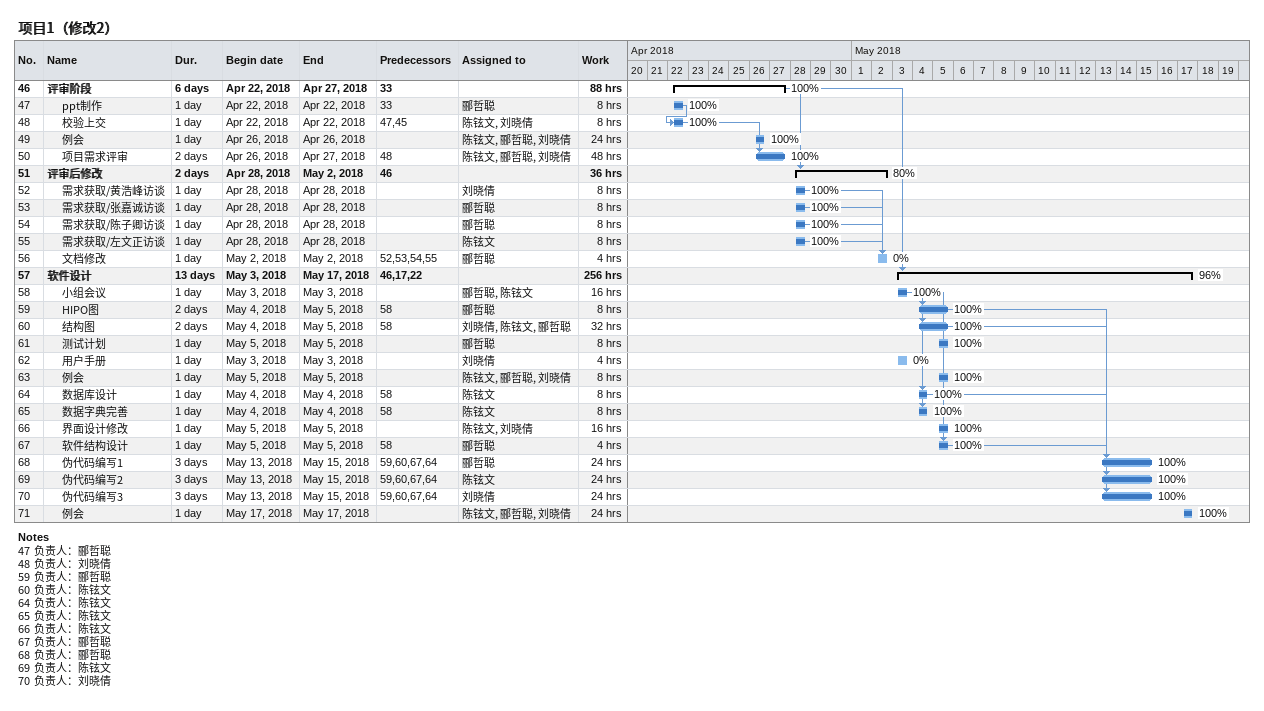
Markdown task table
项目1（修改2）

| ID | Level | Task | Duration | Start | Finish | Predecessors | Resources | % complete | Work (h) |
|---|---|---|---|---|---|---|---|---|---|
| 46 | 1 | **评审阶段** | 6d | 2018-04-22 | 2018-04-27 | 33 |  | 100 | 88 |
| 47 | 2 | ppt制作 | 1d | 2018-04-22 | 2018-04-22 | 33 | 郦哲聪 | 100 | 8 |
| 48 | 2 | 校验上交 | 1d | 2018-04-22 | 2018-04-22 | 47, 45 | 陈铉文, 刘晓倩 | 100 | 8 |
| 49 | 2 | 例会 | 1d | 2018-04-26 | 2018-04-26 |  | 陈铉文, 郦哲聪, 刘晓倩 | 100 | 24 |
| 50 | 2 | 项目需求评审 | 2d | 2018-04-26 | 2018-04-27 | 48 | 陈铉文, 郦哲聪, 刘晓倩 | 100 | 48 |
| 51 | 1 | **评审后修改** | 2d | 2018-04-28 | 2018-05-02 | 46 |  | 80 | 36 |
| 52 | 2 | 需求获取/黄浩峰访谈 | 1d | 2018-04-28 | 2018-04-28 |  | 刘晓倩 | 100 | 8 |
| 53 | 2 | 需求获取/张嘉诚访谈 | 1d | 2018-04-28 | 2018-04-28 |  | 郦哲聪 | 100 | 8 |
| 54 | 2 | 需求获取/陈子卿访谈 | 1d | 2018-04-28 | 2018-04-28 |  | 郦哲聪 | 100 | 8 |
| 55 | 2 | 需求获取/左文正访谈 | 1d | 2018-04-28 | 2018-04-28 |  | 陈铉文 | 100 | 8 |
| 56 | 2 | 文档修改 | 1d | 2018-05-02 | 2018-05-02 | 52, 53, 54, 55 | 郦哲聪 | 0 | 4 |
| 57 | 1 | **软件设计** | 13d | 2018-05-03 | 2018-05-17 | 46, 17, 22 |  | 96 | 256 |
| 58 | 2 | 小组会议 | 1d | 2018-05-03 | 2018-05-03 |  | 郦哲聪, 陈铉文 | 100 | 16 |
| 59 | 2 | HIPO图 | 2d | 2018-05-04 | 2018-05-05 | 58 | 郦哲聪 | 100 | 8 |
| 60 | 2 | 结构图 | 2d | 2018-05-04 | 2018-05-05 | 58 | 刘晓倩, 陈铉文, 郦哲聪 | 100 | 32 |
| 61 | 2 | 测试计划 | 1d | 2018-05-05 | 2018-05-05 |  | 郦哲聪 | 100 | 8 |
| 62 | 2 | 用户手册 | 1d | 2018-05-03 | 2018-05-03 |  | 刘晓倩 | 0 | 4 |
| 63 | 2 | 例会 | 1d | 2018-05-05 | 2018-05-05 |  | 陈铉文, 郦哲聪, 刘晓倩 | 100 | 8 |
| 64 | 2 | 数据库设计 | 1d | 2018-05-04 | 2018-05-04 | 58 | 陈铉文 | 100 | 8 |
| 65 | 2 | 数据字典完善 | 1d | 2018-05-04 | 2018-05-04 | 58 | 陈铉文 | 100 | 8 |
| 66 | 2 | 界面设计修改 | 1d | 2018-05-05 | 2018-05-05 |  | 陈铉文, 刘晓倩 | 100 | 16 |
| 67 | 2 | 软件结构设计 | 1d | 2018-05-05 | 2018-05-05 | 58 | 郦哲聪 | 100 | 4 |
| 68 | 2 | 伪代码编写1 | 3d | 2018-05-13 | 2018-05-15 | 59, 60, 67, 64 | 郦哲聪 | 100 | 24 |
| 69 | 2 | 伪代码编写2 | 3d | 2018-05-13 | 2018-05-15 | 59, 60, 67, 64 | 陈铉文 | 100 | 24 |
| 70 | 2 | 伪代码编写3 | 3d | 2018-05-13 | 2018-05-15 | 59, 60, 67, 64 | 刘晓倩 | 100 | 24 |
| 71 | 2 | 例会 | 1d | 2018-05-17 | 2018-05-17 |  | 陈铉文, 郦哲聪, 刘晓倩 | 100 | 24 |

Notes
- 47: 负责人：郦哲聪
- 48: 负责人：刘晓倩
- 59: 负责人：郦哲聪
- 60: 负责人：陈铉文
- 64: 负责人：陈铉文
- 65: 负责人：陈铉文
- 66: 负责人：陈铉文
- 67: 负责人：郦哲聪
- 68: 负责人：郦哲聪
- 69: 负责人：陈铉文
- 70: 负责人：刘晓倩
